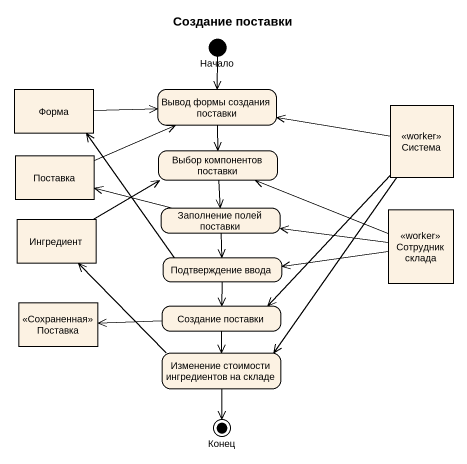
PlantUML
@startuml
title Создание поставки
hide empty description
state Начало <<start>>
state Форма <<object>>
state "Вывод формы создания поставки" as Вывод_формы_создания
state Система <<worker>>
state Поставка <<object>>
state "Выбор компонентов поставки" as Выбор_компонентов_поставки
state "Заполнение полей поставки" as Заполнение_полей_поставки
state "Сотрудник склада" as Сотрудник_склада <<worker>>
state Ингредиент <<object>>
state "Подтверждение ввода" as Подтверждение_ввода
state "Поставка" as Поставка_2 <<Сохраненная>>
state "Создание поставки" as Создание_поставки
state "Изменение стоимости ингредиентов на складе" as Изменение_стоимости
state Конец <<end>>
Начало --> Вывод_формы_создания
Форма -right-> Вывод_формы_создания
Вывод_формы_создания --> Выбор_компонентов_поставки
Система -left-> Вывод_формы_создания
Система --> Создание_поставки
Система --> Изменение_стоимости
Поставка -right-> Вывод_формы_создания
Выбор_компонентов_поставки --> Заполнение_полей_поставки
Заполнение_полей_поставки -left-> Поставка
Заполнение_полей_поставки --> Подтверждение_ввода
Сотрудник_склада -left-> Выбор_компонентов_поставки
Сотрудник_склада -left-> Заполнение_полей_поставки
Сотрудник_склада -left-> Подтверждение_ввода
Ингредиент -right-> Выбор_компонентов_поставки
Подтверждение_ввода -up-> Форма
Подтверждение_ввода --> Создание_поставки
Создание_поставки -left-> Поставка_2
Создание_поставки --> Изменение_стоимости
Изменение_стоимости -up-> Ингредиент
Изменение_стоимости --> Конец
@enduml
